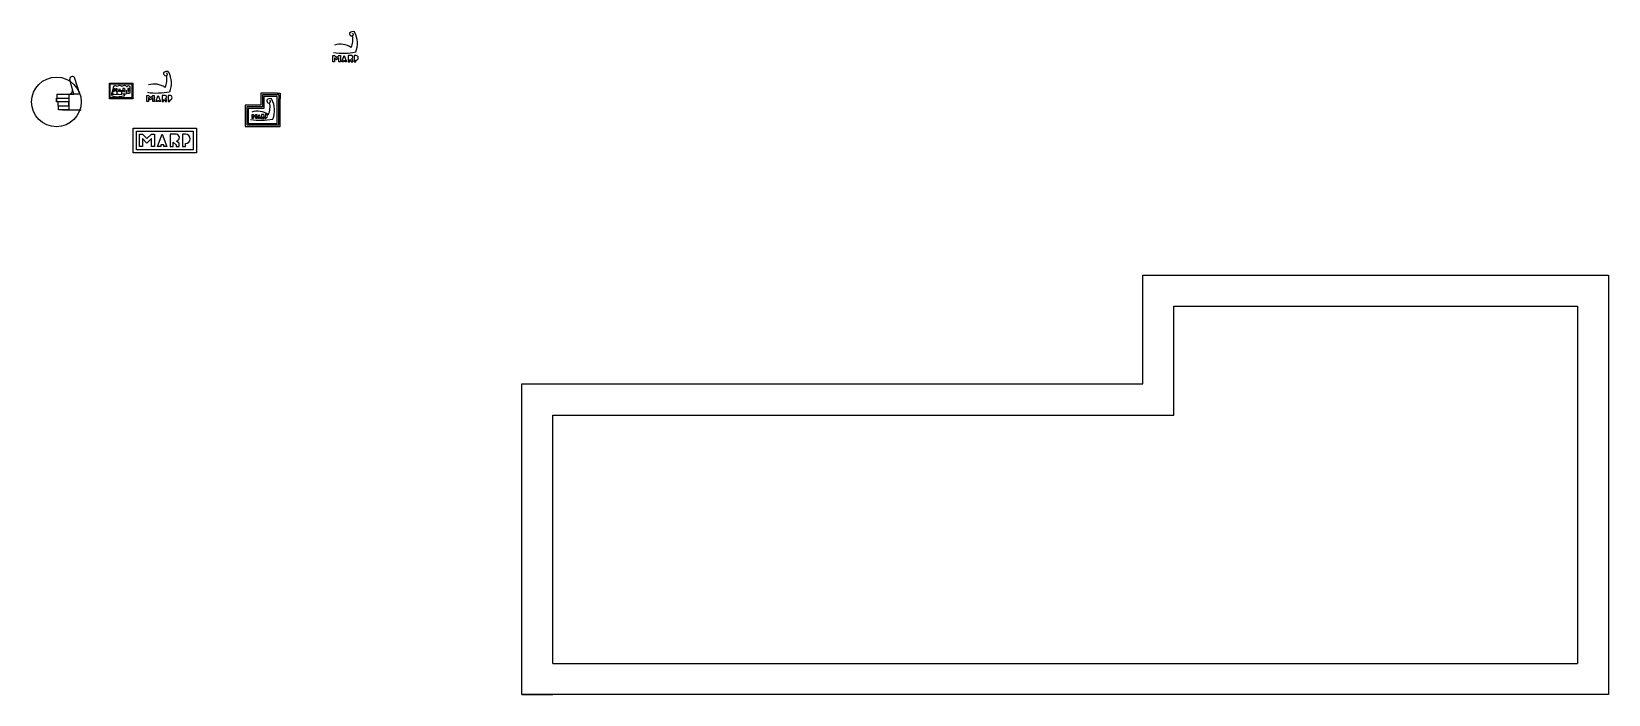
# Model space of a CAD drawing. Header units: millimetres. Extents: x 47 to 555, y 99 to 312.
import ezdxf

# ---------------------------------------------------------------- set-up
doc = ezdxf.new("R2010")
doc.units = ezdxf.units.MM

msp = doc.modelspace()

# ---------------------------------------------------------------- linework, layer by layer
for p, q in [((150.71, 312.16), (150.6, 312.37)), ((60.2, 292.25), (58.89, 296.83)), ((62.2, 292.25), (60.44, 297.58)), ((71.68, 290.79), (71.68, 295.79)), ((71.68, 295.79), (79.18, 295.79)), ((71.93, 295.29), (71.93, 295.54)), ((71.93, 295.54), (78.68, 295.54)), ((71.93, 291.04), (71.93, 295.29)), ((73.09, 294.79), (72.9, 294.55)), ((78.37, 292.68), (78.37, 294.68)), ((78.68, 295.54), (78.93, 295.54)), ((78.93, 295.54), (78.93, 291.29)), ((79.18, 295.79), (79.18, 290.79)), ((90.76, 299.34), (90.65, 299.55)), ((54.6, 289.75), (54.6, 291)), ((54.6, 291), (58.6, 291)), ((54.6, 291), (54.6, 289.75)), ((58.6, 289.75), (54.6, 289.75)), ((54.8, 292.25), (58.6, 292.25)), ((54.8, 292.25), (54.8, 291)), ((55.03, 289.75), (55.03, 288.5)), ((56.6, 292.25), (60.2, 292.25)), ((58.6, 292.25), (58.6, 287.25)), ((58.6, 288.5), (58.6, 289.75)), ((62.2, 292.25), (60.2, 292.25)), ((72.18, 290.79), (71.68, 290.79)), ((79.18, 290.79), (71.68, 290.79)), ((78.93, 291.04), (71.93, 291.04)), ((72.86, 294.07), (72.32, 292.32)), ((72.32, 292.32), (72.32, 292.14)), ((72.32, 292.14), (72.49, 291.73)), ((72.49, 291.73), (74.02, 291.42)), ((72.9, 294.55), (72.73, 292.48)), ((72.73, 292.48), (72.73, 292.28)), ((72.73, 292.48), (72.73, 292.28)), ((74.02, 291.42), (76.46, 291.71)), ((74.23, 292.28), (74.23, 293.59)), ((75.73, 292.48), (75.73, 293.59)), ((75.73, 292.48), (75.73, 292.28)), ((76.46, 291.71), (76.46, 291.71)), ((76.46, 291.71), (76.46, 291.71)), ((77.23, 292.68), (77.23, 293.59)), ((77.23, 292.68), (77.23, 292.48)), ((78.93, 291.29), (78.93, 291.04)), ((124, 290.56), (123.89, 290.77)), ((125.73, 292.52), (126.73, 292.52)), ((126.23, 292.02), (125.73, 292.02)), ((125.73, 290.77), (125.73, 291.52)), ((126.23, 292.02), (126.23, 290.77)), ((126.73, 292.52), (126.73, 290.77)), ((55.03, 288.5), (58.6, 288.5)), ((55.28, 287.25), (55.28, 288.5)), ((58.6, 287.25), (55.28, 287.25)), ((56.6, 287.25), (62.6, 287.25)), ((116.41, 287.18), (116.41, 287.68)), ((404.52, 198.92), (404.52, 233.92)), ((404.52, 233.92), (554.52, 233.92)), ((554.52, 233.92), (554.52, 98.92)), ((414.52, 223.92), (544.52, 223.92)), ((414.52, 188.92), (414.52, 223.92)), ((544.52, 223.92), (544.52, 108.92)), ((204.52, 98.92), (204.52, 198.92)), ((204.52, 198.92), (404.52, 198.92)), ((214.52, 188.92), (414.52, 188.92)), ((214.52, 108.92), (214.52, 188.92)), ((214.52, 108.92), (544.52, 108.92)), ((554.52, 98.92), (204.52, 98.92)), ((204.52, 98.92), (214.52, 98.92))]:
    msp.add_line(p, q)
for points in [[(145.57, 304.69), (146.07, 304.69), (146.07, 302.69), (145.57, 302.69), (145.57, 303.99), (144.87, 303.28), (144.16, 303.99), (144.16, 302.69), (143.66, 302.69), (143.66, 304.69), (144.16, 304.69), (144.51, 304.34), (144.87, 303.99)], [(147.07, 302.97), (147.07, 302.69), (146.57, 302.69), (147.32, 304.69), (148.07, 302.69), (147.57, 302.69), (147.57, 302.97)], [(73.84, 294.03), (74.06, 294.03), (74.06, 293.15), (73.84, 293.15), (73.84, 293.72), (73.53, 293.4), (73.22, 293.72), (73.22, 293.15), (73, 293.15), (73, 294.03), (73.22, 294.03), (73.38, 293.87), (73.53, 293.72)], [(74.84, 293.27), (74.84, 293.15), (74.62, 293.15), (74.95, 294.03), (75.28, 293.15), (75.06, 293.15), (75.06, 293.27)], [(85.63, 291.87), (86.13, 291.87), (86.13, 289.87), (85.63, 289.87), (85.63, 291.16), (84.92, 290.46), (84.22, 291.16), (84.22, 289.87), (83.72, 289.87), (83.72, 291.87), (84.22, 291.87), (84.57, 291.52), (84.92, 291.16)], [(87.13, 290.15), (87.13, 289.87), (86.63, 289.87), (87.38, 291.87), (88.13, 289.87), (87.63, 289.87), (87.63, 290.15)], [(118.84, 285.65), (119.14, 285.65), (119.14, 284.46), (118.84, 284.46), (118.84, 285.23), (118.42, 284.81), (118, 285.23), (118, 284.46), (117.7, 284.46), (117.7, 285.65), (118, 285.65), (118.21, 285.44), (118.42, 285.23)], [(119.74, 284.62), (119.74, 284.46), (119.44, 284.46), (119.89, 285.65), (120.34, 284.46), (120.04, 284.46), (120.04, 284.62)], [(89.53, 273.35), (81.38, 273.35), (79.38, 273.35), (79.38, 279.35), (79.38, 281.35), (97.69, 281.35), (99.69, 281.35), (99.69, 273.35)], [(89.53, 274.35), (81.38, 274.35), (80.38, 274.35), (80.38, 279.35), (80.38, 280.35), (97.69, 280.35), (98.69, 280.35), (98.69, 274.35)], [(85.2, 279.35), (86.2, 279.35), (86.2, 275.35), (85.2, 275.35), (85.2, 277.94), (83.79, 276.52), (82.38, 277.94), (82.38, 275.35), (81.38, 275.35), (81.38, 279.35), (82.38, 279.35), (83.08, 278.64), (83.79, 277.94)], [(88.2, 275.9), (88.2, 275.35), (87.2, 275.35), (88.7, 279.35), (90.2, 275.35), (89.2, 275.35), (89.2, 275.9)]]:
    msp.add_lwpolyline(points, close=True)
for points in [[(149.57, 303), (149.57, 302.69), (150.07, 302.69), (150.07, 303.24), (149.63, 303.59, 0.835318), (149.63, 304.69), (149.43, 304.69), (148.57, 304.69), (148.57, 302.69), (149.07, 302.69), (149.07, 303.39)], [(150.57, 304.69), (150.57, 302.69), (151.07, 302.69), (151.07, 303.19, 1), (151.07, 304.69)], [(76.48, 293.28), (76.48, 293.15), (76.7, 293.15), (76.7, 293.39), (76.51, 293.54, 0.835318), (76.51, 294.03), (76.42, 294.03), (76.04, 294.03), (76.04, 293.15), (76.26, 293.15), (76.26, 293.45)], [(77.58, 294.03), (77.58, 293.15), (77.8, 293.15), (77.8, 293.37, 1), (77.8, 294.03)], [(89.62, 290.18), (89.62, 289.87), (90.12, 289.87), (90.12, 290.42), (89.68, 290.77, 0.835318), (89.68, 291.87), (89.49, 291.87), (88.63, 291.87), (88.63, 289.87), (89.13, 289.87), (89.13, 290.57)], [(90.62, 291.87), (90.62, 289.87), (91.12, 289.87), (91.12, 290.37, 1), (91.12, 291.87)], [(121.23, 284.64), (121.23, 284.46), (121.53, 284.46), (121.53, 284.79), (121.27, 284.99, 0.835318), (121.27, 285.65), (121.15, 285.65), (120.64, 285.65), (120.64, 284.46), (120.94, 284.46), (120.94, 284.87)], [(121.83, 285.65), (121.83, 284.46), (122.13, 284.46), (122.13, 284.76, 1), (122.13, 285.65)], [(93.19, 275.97), (93.19, 275.35), (94.19, 275.35), (94.19, 276.45), (93.31, 277.14, 0.835318), (93.31, 279.35), (92.91, 279.35), (91.2, 279.35), (91.2, 275.35), (92.2, 275.35), (92.2, 276.74)], [(95.19, 279.35), (95.19, 275.35), (96.19, 275.35), (96.19, 276.35, 1), (96.19, 279.35)]]:
    msp.add_lwpolyline(points, format="xyb", close=True)
for points in [[(125.73, 292.52), (120.44, 292.52), (120.44, 288.68), (115.41, 288.68), (115.41, 281.84), (120.23, 281.84), (126.73, 281.84), (126.73, 290.77)], [(125.73, 292.52), (120.44, 292.52), (120.44, 288.68), (115.41, 288.68), (115.41, 281.84), (120.23, 281.84), (126.73, 281.84), (126.73, 290.77)], [(125.73, 292.02), (120.94, 292.02), (120.94, 288.18), (115.91, 288.18), (115.91, 282.34), (120.23, 282.34), (126.23, 282.34), (126.23, 290.77)], [(125.73, 291.52), (121.44, 291.52), (121.44, 287.68), (116.41, 287.68), (116.41, 282.84), (120.23, 282.84), (125.73, 282.84), (125.73, 290.77)]]:
    msp.add_lwpolyline(points)
msp.add_lwpolyline([(117.16, 284.06, 0.084608), (124.33, 284.23, 0.219345), (124, 290.56)], format="xyb")
msp.add_circle((54.6, 289.75), 8)
for centre, radius, start, end in [((149.96, 311.79), 0.912, 170.1176, 243.9435), ((150.21, 310.79), 1.63, 76.3068, 134.6936), ((149.37, 312.32), 1.36, 278.0723, 313.2529), ((143.96, 309.8), 6.17, 335.4943, 12.2646), ((149.53, 311.36), 0.771, 357.3143, 46.0194), ((144.01, 308.64), 7.57, 338.2234, 27.7099), ((146.93, 326.79), 21.35, 261.7253, 281.07), ((146.07, 302.23), 6.11, 55.0137, 107.7725), ((59.73, 297.07), 0.875, 35.7075, 195.9135), ((73.57, 293.83), 1.08, 52.1206, 116.7582), ((74.98, 294.08), 0.96, 38.6598, 141.3402), ((76.49, 294.05), 0.988, 38.4644, 140.2822), ((77.82, 294.19), 0.731, 42.0931, 139.6543), ((86.13, 289.41), 6.11, 55.0137, 107.7725), ((90.02, 298.97), 0.912, 170.1176, 243.9435), ((90.27, 297.96), 1.63, 76.3068, 134.6936), ((89.43, 299.5), 1.36, 278.0723, 313.2529), ((84.02, 296.97), 6.17, 335.4943, 12.2646), ((89.59, 298.54), 0.771, 357.3143, 46.0194), ((84.07, 295.82), 7.57, 338.2234, 27.7099), ((58.61, 293.45), 1.2, 270, 15.9135), ((73.48, 295.04), 2.86, 254.8001, 285.1999), ((74.98, 295.04), 2.86, 254.8001, 285.1999), ((76.48, 295.04), 2.67, 253.6739, 286.3261), ((75.71, 292.38), 1, 318.4146, 0.5713), ((77.8, 293.86), 1.31, 244.3059, 295.6941), ((86.99, 313.97), 21.35, 261.7253, 281.07), ((123.26, 290.19), 0.912, 170.1176, 243.9435), ((123.51, 289.18), 1.63, 76.3068, 134.6936), ((122.67, 290.72), 1.36, 278.0723, 313.2529), ((122.83, 289.76), 0.771, 357.3143, 46.0194), ((119.37, 280.63), 6.11, 55.0137, 107.7725), ((117.26, 288.19), 6.17, 335.4943, 12.2646)]:
    msp.add_arc(centre, radius, start, end)

doc.saveas('drawing.dxf')
